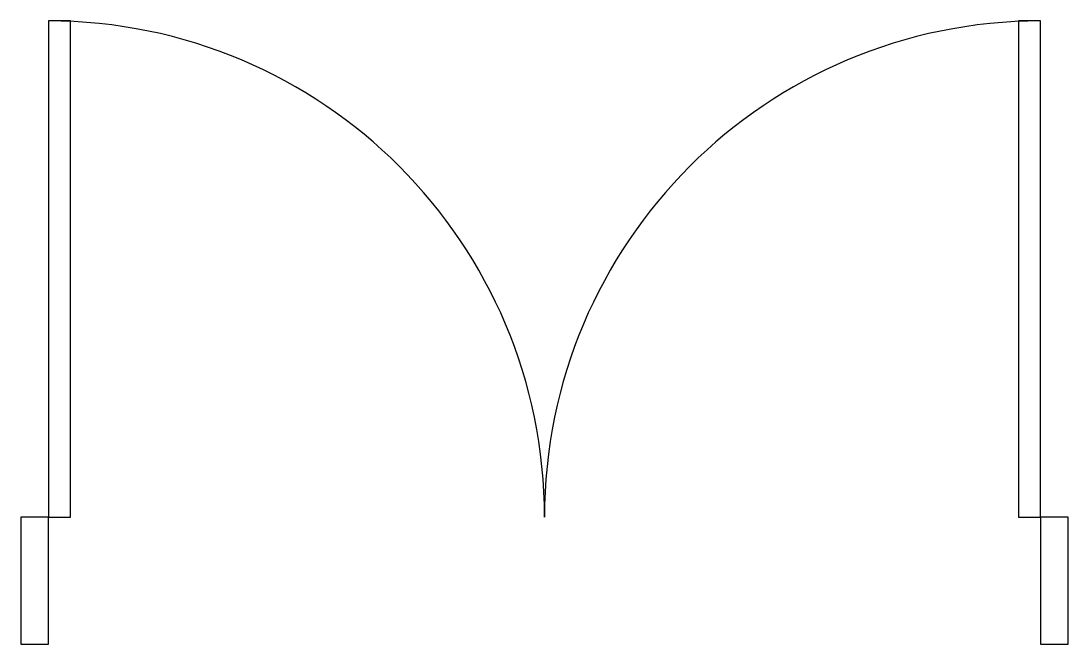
# Model space of a CAD drawing. Header units: millimetres. Extents: x -50 to 1850, y -115 to 1015.
import ezdxf

# ---------------------------------------------------------------- set-up
doc = ezdxf.new("R2010")
doc.units = ezdxf.units.MM

msp = doc.modelspace()

# ---------------------------------------------------------------- linework, layer by layer
for points in [[(0, 115), (40, 115), (40, 1015), (0, 1015)], [(1760, 115), (1800, 115), (1800, 1015), (1760, 1015)], [(-50, -115), (0, -115), (0, 115), (-50, 115)], [(1800, -115), (1850, -115), (1850, 115), (1800, 115)]]:
    msp.add_lwpolyline(points, close=True)
for centre, start, end in [((0, 115), 0, 90), ((1800, 115), 90, 180)]:
    msp.add_arc(centre, 900, start, end)

doc.saveas('drawing.dxf')
